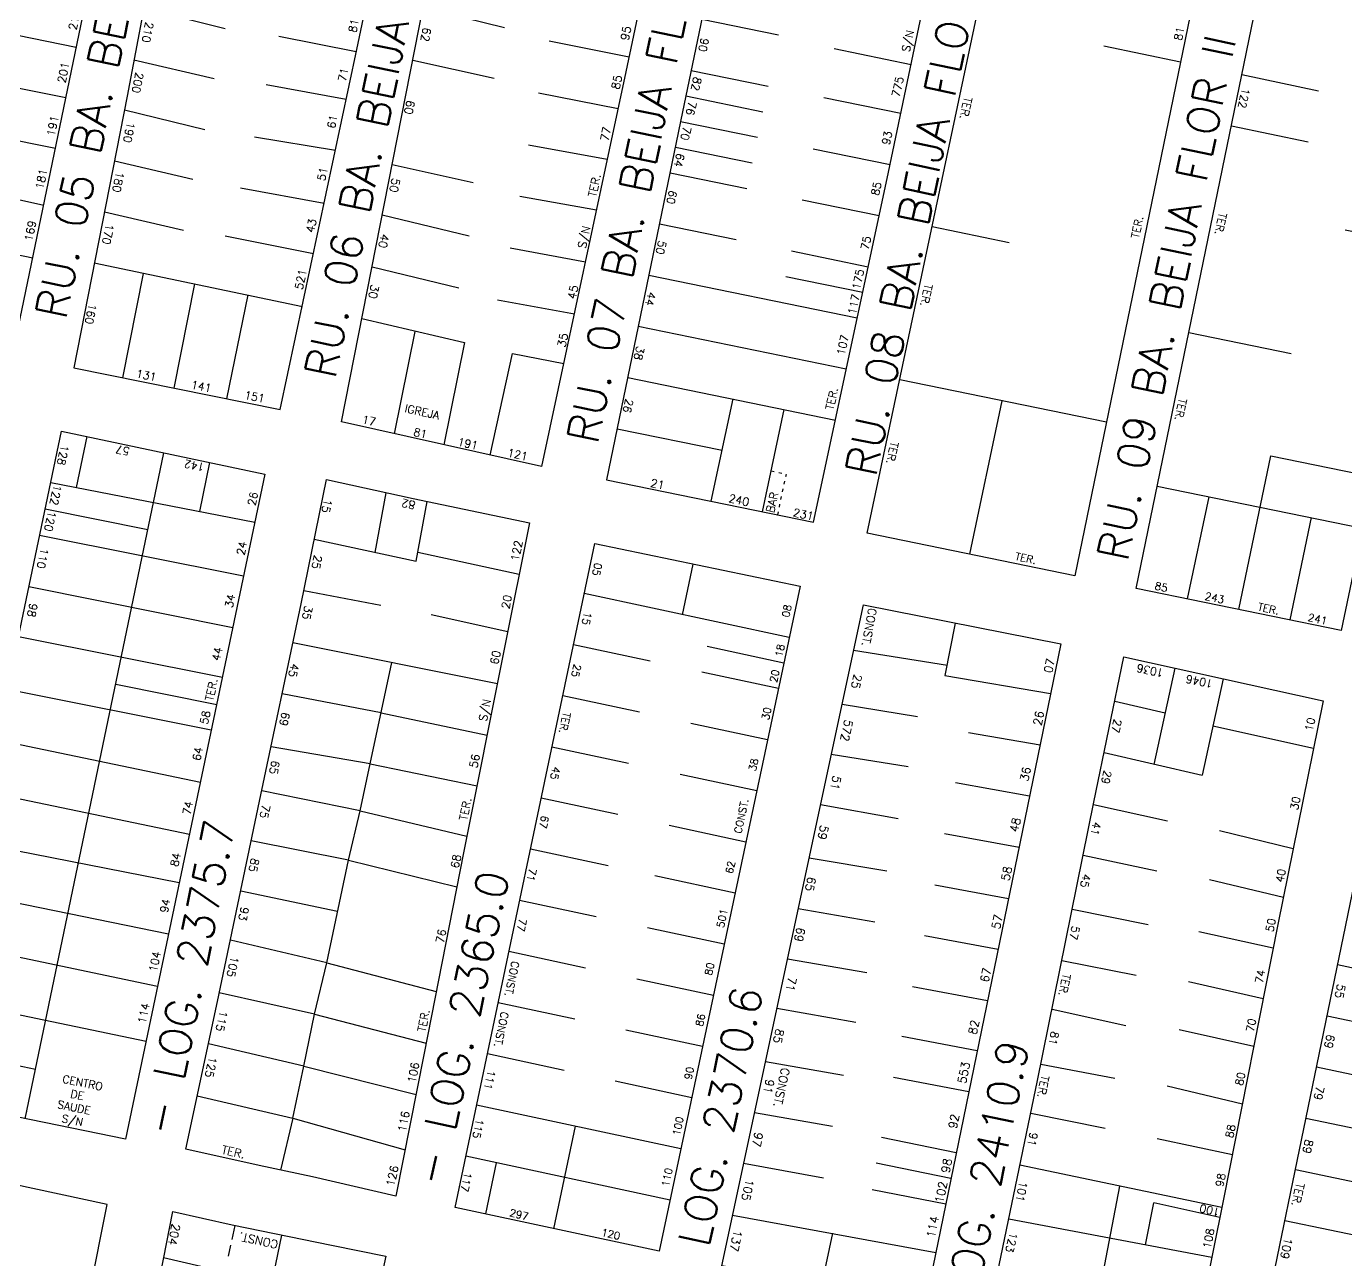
# Model space of a CAD drawing. Extents: x 714896 to 749292, y 8417558 to 8447149.
# Drawn here: x 742204.8 to 742457.3, y 8426020.5 to 8426256.5 of the extents above; entities that cross this region are included whole.
import ezdxf

# ---------------------------------------------------------------- set-up
doc = ezdxf.new("R2010")
doc.units = 0
doc.header["$MEASUREMENT"] = 0
doc.linetypes.add('ACAD_ISO03W100', pattern=[30, 12, -18])
for name, color, linetype in [('LOTE', 7, 'CONTINUOUS'), ('NUM-PORTA', 7, 'CONTINUOUS'), ('QUADRA', 6, 'CONTINUOUS'), ('TEXTO', 7, 'CONTINUOUS'), ('TEXTODERUA', 3, 'CONTINUOUS')]:
    doc.layers.add(name, color=color, linetype=linetype)
doc.styles.add('ROMANS', font='ROMANS.SHX', dxfattribs={"height": 1.5})

msp = doc.modelspace()

# ---------------------------------------------------------------- linework, layer by layer
at = {"layer": 'LOTE', "color": 7}
for p, q in [((742227.29, 8426259.94, 526.99), (742242.86, 8426256.07, 528.01)), ((742280.75, 8426260.07, 525.91), (742296.33, 8426256.25, 526.91)), ((742334.09, 8426257.84), (742348.79, 8426254.83)), ((742214.39, 8426252.45, 531.29), (742200.31, 8426255.31, 529.2)), ((742267.95, 8426251.57, 530.49), (742253.16, 8426254.55, 528.73)), ((742320.16, 8426250.6, 529.42), (742304.9, 8426253.62, 527.54)), ((742411.01, 8426252.74), (742425.69, 8426249.68)), ((742225.42, 8426250.04, 527), (742240.76, 8426246.5, 528)), ((742278.76, 8426249.99, 525.91), (742294.36, 8426246.53, 526.93)), ((742359.43, 8426252.21), (742374.12, 8426249.2)), ((742332.07, 8426248.05), (742346.76, 8426245.04)), ((742212.4, 8426242.78, 531.29), (742196.97, 8426245.9, 529.04)), ((742266.03, 8426242.49, 530.49), (742250.71, 8426245.31, 528.68)), ((742437.44, 8426247.23), (742452.12, 8426244.16)), ((742318.06, 8426240.68, 529.42), (742302.85, 8426243.68, 527.56)), ((742331.05, 8426243.15), (742345.75, 8426240.14)), ((742357.45, 8426242.85), (742372.14, 8426239.84)), ((742223.59, 8426240.51, 527), (742239, 8426236.74, 528.01)), ((742330.04, 8426238.26), (742344.73, 8426235.25)), ((742435.42, 8426237.43), (742450.11, 8426234.37)), ((742210.4, 8426233.11, 531.29), (742195.18, 8426236.17, 529)), ((742263.97, 8426232.71, 530.49), (742248.49, 8426235.29, 528.66)), ((742316, 8426230.98, 529.42), (742300.91, 8426233.71, 527.57)), ((742329.03, 8426233.36), (742343.72, 8426230.35)), ((742355.41, 8426233.06), (742370.11, 8426230.05)), ((742168.92, 8426230.76, 526.91), (742208.17, 8426222.29, 531.29)), ((742221.68, 8426230.76, 527), (742236.68, 8426227.22, 527.97)), ((742274.83, 8426230.04, 525.91), (742290.32, 8426226.62, 526.94)), ((742328.01, 8426228.46), (742342.71, 8426225.45)), ((742261.83, 8426222.58, 530.49), (742245.82, 8426225.49, 528.57)), ((742313.93, 8426221.28, 529.42), (742299.24, 8426223.93, 527.58)), ((742353.32, 8426223.28), (742368.01, 8426220.27)), ((742166.75, 8426220.32, 526.91), (742206.08, 8426212.18, 531.29)), ((742219.76, 8426220.99, 526.99), (742234.92, 8426217.47, 527.95)), ((742272.94, 8426220.41, 525.91), (742289.54, 8426216.4, 527)), ((742325.99, 8426218.67), (742340.68, 8426215.66)), ((742378.19, 8426218.18), (742392.87, 8426215.12)), ((742457.18, 8426217.57), (742471.86, 8426214.51)), ((742259.78, 8426212.92, 530.49), (742242.91, 8426216.35, 528.44)), ((742311.82, 8426211.34, 529.42), (742297.44, 8426214.06, 527.56)), ((742351.23, 8426213.5), (742365.92, 8426210.49)), ((742217.84, 8426211.23, 526.99), (742257.67, 8426202.9, 530.49)), ((742270.99, 8426210.49, 525.91), (742287.59, 8426206.47, 527)), ((742227.18, 8426209.2, 528.1), (742223.24, 8426189.23, 527.16)), ((742236.98, 8426207.23, 528.1), (742233.04, 8426187.25, 527.16)), ((742323.96, 8426208.88), (742363.83, 8426200.71)), ((742350.18, 8426208.61), (742364.88, 8426205.6)), ((742247.23, 8426205.09, 528.83), (742243.14, 8426185.22, 527.16)), ((742309.72, 8426201.41, 529.42), (742295.02, 8426204.09, 527.46)), ((742269.04, 8426200.58, 525.91), (742288.65, 8426195.96, 527.05)), ((742279.15, 8426198.1, 526.55), (742275.21, 8426178.54, 526.1)), ((742321.93, 8426199.09), (742361.74, 8426190.93)), ((742427.3, 8426197.91), (742446.89, 8426193.9)), ((742288.65, 8426195.96, 527.05), (742284.72, 8426176.42, 526.1)), ((742293.57, 8426174.45, 526.1), (742297.83, 8426193.87, 527.74)), ((742297.83, 8426193.87, 527.74), (742307.7, 8426191.94, 529.42)), ((742319.9, 8426189.3), (742359.65, 8426181.15)), ((742411.51, 8426180.73), (742371.97, 8426188.83)), ((742335.88, 8426165.61), (742340.06, 8426185.19)), ((742385.35, 8426155.47), (742391.56, 8426184.82)), ((742345.67, 8426163.6), (742349.86, 8426183.19)), ((742317.88, 8426179.5), (742337.97, 8426175.39)), ((742214.46, 8426168.25, 530.95), (742216.49, 8426178.01, 530.92)), ((742204.63, 8426047.49, 531.4), (742231.16, 8426174.89, 530.92)), ((742436.85, 8426144.91), (742443, 8426174.28)), ((742443, 8426174.28), (742462.59, 8426170.27)), ((742238.01, 8426163.65, 530.95), (742239.97, 8426173.04, 530.92)), ((742209.49, 8426169.22, 531.4), (742248.55, 8426161.59, 533.15)), ((742271.59, 8426155.82, 531.64), (742273.69, 8426167.24, 530.97)), ((742421.25, 8426168.52), (742460.54, 8426160.48)), ((742427.05, 8426146.92), (742431.15, 8426166.49)), ((742208.43, 8426164.15, 531.4), (742228.11, 8426160.22, 532.29)), ((742279.41, 8426154.13, 531.65), (742281.52, 8426165.59, 530.97)), ((742446.64, 8426142.91), (742450.75, 8426162.48)), ((742207.37, 8426159.11, 531.4), (742246.4, 8426151.32, 533.15)), ((742330.41, 8426143.92, 532.03), (742332.44, 8426153.6, 532.24)), ((742205.31, 8426149.28, 531.4), (742244.34, 8426141.49, 533.15)), ((742257.91, 8426148.55, 530.97), (742272.65, 8426145.73, 531.01)), ((742296.95, 8426140.63, 531.96), (742282.31, 8426143.9, 531.17)), ((742382.57, 8426142.3, 526.32), (742380.58, 8426132.27, 528)), ((742203.32, 8426139.76, 531.4), (742242.34, 8426131.97, 533.15)), ((742255.83, 8426138.58, 530.97), (742294.99, 8426130.78, 531.96)), ((742381.11, 8426134.2, 527.83), (742363.13, 8426137.04, 527.24)), ((742270.61, 8426115.36, 531.22), (742274.8, 8426134.8, 531.17)), ((742424.62, 8426133.71), (742420.61, 8426115.26, 1.69)), ((742380.58, 8426132.27, 528), (742400.84, 8426128.82, 531.71)), ((742433.85, 8426131.67, 525.69), (742429.85, 8426113.22, 527.39)), ((742201.2, 8426129.65, 531.4), (742240.22, 8426121.86, 533.15)), ((742221.94, 8426130.61, 532.29), (742241.26, 8426126.75, 533.15)), ((742272.72, 8426125.14, 531.2), (742253.78, 8426128.77, 530.97)), ((742375.35, 8426124.36, 528.26), (742360.92, 8426126.74, 527.24)), ((742413.1, 8426127.36, 526.22), (742422.75, 8426125.12, 526.82)), ((742272.72, 8426125.14, 531.2), (742293, 8426120.84, 531.96)), ((742385.1, 8426121.39, 529.05), (742398.81, 8426118.99, 531.71)), ((742451.15, 8426118.32, 531.68), (742431.88, 8426122.59, 1060.89)), ((742199.17, 8426119.98, 531.4), (742238.13, 8426111.88, 533.15)), ((742270.61, 8426115.36, 531.22), (742251.66, 8426118.65, 530.97)), ((742373.56, 8426114.83, 528.52), (742358.86, 8426117.14, 527.24)), ((742411.08, 8426117.56, 526.22), (742429.85, 8426113.22, 527.39)), ((742268.68, 8426106.38, 531.24), (742270.61, 8426115.36, 531.22)), ((742270.61, 8426115.36, 531.22), (742291.07, 8426111.17, 531.96)), ((742382.61, 8426111.82, 529.32), (742396.82, 8426109.29, 531.71)), ((742197.08, 8426110.01, 531.4), (742236.04, 8426101.91, 533.15)), ((742268.68, 8426106.38, 531.24), (742249.89, 8426110.23, 530.97)), ((742266.5, 8426096.94, 531.25), (742268.68, 8426106.38, 531.24)), ((742268.68, 8426106.38, 531.24), (742289.15, 8426101.56, 531.95)), ((742371.68, 8426104.89, 528.7), (742356.8, 8426107.53, 527.24)), ((742409.03, 8426107.6, 526.22), (742423.17, 8426104.51, 527.15)), ((742380.5, 8426102.04, 529.5), (742394.8, 8426099.46, 531.71)), ((742447.27, 8426099.15, 531.67), (742433.17, 8426102.57, 528.16)), ((742195.05, 8426100.33, 531.4), (742234.1, 8426092.68, 533.15)), ((742266.5, 8426096.94, 531.25), (742247.87, 8426100.63, 530.97)), ((742262.31, 8426077.29, 531.25), (742266.5, 8426096.94, 531.25)), ((742266.5, 8426096.94, 531.25), (742287.23, 8426091.88, 531.96)), ((742369.49, 8426094.85, 528.82), (742354.62, 8426097.36, 527.24)), ((742407.07, 8426097.92, 526.22), (742421.18, 8426094.94, 527.18)), ((742193.06, 8426090.81, 531.4), (742232.05, 8426082.87, 533.15)), ((742264.39, 8426087.12, 531.25), (742245.86, 8426091.05, 530.97)), ((742378.65, 8426092.21, 529.66), (742392.78, 8426089.63, 531.71)), ((742445.37, 8426089.8, 531.66), (742431.23, 8426093.18, 528.25)), ((742367.22, 8426085.11, 528.9), (742352.54, 8426087.62, 527.24)), ((742404.98, 8426087.6, 526.22), (742419.5, 8426084.68, 527.2)), ((742443.43, 8426080.11, 531.67), (742429.19, 8426083.27, 528.27)), ((742191, 8426081, 531.4), (742229.95, 8426072.88, 533.15)), ((742262.31, 8426077.29, 531.25), (742243.88, 8426081.66, 530.97)), ((742376.69, 8426082.55, 529.77), (742390.78, 8426079.93, 531.71)), ((742259.98, 8426067.51, 531.24), (742262.31, 8426077.29, 531.25)), ((742262.31, 8426077.29, 531.25), (742283.28, 8426071.83, 531.96)), ((742365.66, 8426075.39, 529.03), (742350.48, 8426078.02, 527.24)), ((742402.99, 8426077.73, 526.22), (742417.2, 8426074.94, 527.12)), ((742480.75, 8426071.65), (742455.76, 8426076.92)), ((742441.52, 8426070.45, 531.67), (742427.23, 8426073.71, 528.23)), ((742259.98, 8426067.51, 531.24), (742241.75, 8426071.57, 530.97)), ((742374.43, 8426072.79, 529.85), (742388.76, 8426070.1, 531.71)), ((742188.79, 8426070.43, 531.4), (742227.74, 8426062.32, 533.15)), ((742363.59, 8426065.9, 529.13), (742348.45, 8426068.56, 527.24)), ((742401.1, 8426068.43, 526.22), (742415.21, 8426065.32, 527.03)), ((742257.9, 8426057.57, 531.21), (742259.98, 8426067.51, 531.24)), ((742259.98, 8426067.51, 531.24), (742281.34, 8426061.96, 531.96)), ((742478.65, 8426061.87), (742453.74, 8426067.12)), ((742372.37, 8426063.28, 529.93), (742386.8, 8426060.54, 531.71)), ((742439.7, 8426061.28, 531.68), (742425.4, 8426064.49, 528.15)), ((742186.82, 8426061.06, 531.4), (742206.6, 8426056.96, 531.8)), ((742257.9, 8426057.57, 531.21), (742239.67, 8426061.84, 530.97)), ((742361.23, 8426055.74, 529.23), (742346.27, 8426058.4, 527.24)), ((742255.8, 8426047.61, 531.16), (742257.9, 8426057.57, 531.21)), ((742257.9, 8426057.57, 531.21), (742279.4, 8426052.15, 531.96)), ((742370.76, 8426055.45, 529.93), (742385.18, 8426052.71, 531.71)), ((742398.97, 8426057.92, 526.22), (742413.12, 8426055.24, 526.88)), ((742476.56, 8426052.1), (742451.72, 8426057.33)), ((742437.53, 8426050.29, 531.69), (742423.13, 8426053.74, 527.97)), ((742237.52, 8426051.84, 530.97), (742255.8, 8426047.61, 531.16)), ((742204.94, 8426048.97, 531.51), (742204.97, 8426048.96, 531.51)), ((742359.09, 8426045.98, 529.39), (742344.18, 8426048.65, 527.24)), ((742397.04, 8426048.53, 526.22), (742411.24, 8426045.68, 526.66)), ((742255.8, 8426047.61, 531.16), (742253.47, 8426037.67, 530.97)), ((742255.8, 8426047.61, 531.16), (742277.3, 8426041.57, 531.96)), ((742305.8, 8426026.43, 529.49), (742309.91, 8426046.05, 529.92)), ((742474.46, 8426042.32), (742449.7, 8426047.54)), ((742368.44, 8426043.94, 530.16), (742382.78, 8426041.02, 531.71)), ((742435.61, 8426040.59, 531.7), (742421.19, 8426043.65, 527.74)), ((742292.74, 8426029.27), (742294.79, 8426039.06, 0.21)), ((742357.35, 8426036.13, 529.66), (742342.09, 8426038.92, 527.24)), ((742367.44, 8426039.04, 530.16), (742381.77, 8426036.12, 531.71)), ((742433.61, 8426030.53, 531.69), (742394.97, 8426038.58, 526.21)), ((742472.37, 8426032.54), (742447.68, 8426037.74)), ((742366.69, 8426033.93, 530.36), (742380.76, 8426031.18, 531.71)), ((742408.44, 8426005.29, 520.32), (742414.05, 8426034.61, 528.94)), ((742419.02, 8426023.35, 526.02), (742420.56, 8426031.38, 528.38)), ((742433.22, 8426028.57, 531.69), (742420.56, 8426031.38, 527.89)), ((742339.98, 8426029.04, 527.24), (742378.85, 8426021.92, 531.71)), ((742431.7, 8426020.97, 531.69), (742392.83, 8426028.27, 526.21)), ((742470.29, 8426022.81), (742445.65, 8426027.95)), ((742244.2, 8426024.38, 533.04), (742244.78, 8426027.05, 532.41)), ((742251.84, 8426016, 533.19), (742253.71, 8426025.22, 532.38)), ((742357.08, 8426015.7, 531.69), (742359.16, 8426025.61, 530.39)), ((742243.52, 8426021.23, 533.49), (742243.97, 8426023.33, 533.22)), ((742231.11, 8426020.95, 536.47), (742271.56, 8426011.6, 532))]:
    msp.add_line(p, q, dxfattribs=at)
at = {"layer": 'LOTE', "color": 7, "linetype": 'ACAD_ISO03W100', "ltscale": 0.05}
for p in [(742347.34, 8426171.42), (742348.61, 8426163)]:
    msp.add_line(p, (742350.28, 8426170.82), dxfattribs=at)
at = {"layer": 'LOTE', "color": 7, "linetype": 'CONTINUOUS', "flags": 128}
for points in [[(742259.94, 8426158.34), (742279.41, 8426154.13)], [(742279.73, 8426155.86), (742299.14, 8426151.67)]]:
    msp.add_lwpolyline(points, dxfattribs=at)
at = {"layer": 'LOTE', "color": 7}
for points in [[(742350.8, 8426139.56), (742311.59, 8426147.96)], [(742324.2, 8426135.03), (742309.53, 8426138.17)], [(742349.77, 8426134.66), (742335.1, 8426137.81)], [(742348.73, 8426129.77), (742334.06, 8426132.91)], [(742322.14, 8426125.24), (742307.47, 8426128.38)], [(742346.66, 8426119.99), (742331.99, 8426123.13)], [(742320.08, 8426115.46), (742305.41, 8426118.6)], [(742344.59, 8426110.21), (742329.92, 8426113.35)], [(742318.02, 8426105.67), (742303.35, 8426108.81)], [(742342.51, 8426100.42), (742327.85, 8426103.57)], [(742316.16, 8426095.84), (742301.29, 8426099.03)], [(742340.44, 8426090.64), (742325.09, 8426093.93)], [(742313.9, 8426086.1), (742299.23, 8426089.24)], [(742338.37, 8426080.86), (742323.7, 8426084)], [(742311.84, 8426076.31), (742297.17, 8426079.46)], [(742336.3, 8426071.07), (742321.63, 8426074.22)], [(742309.78, 8426066.53), (742295.11, 8426069.67)], [(742334.23, 8426061.29), (742319.56, 8426064.43)], [(742307.72, 8426056.74), (742293.05, 8426059.89)], [(742332.15, 8426051.51), (742317.49, 8426054.65)], [(742330.08, 8426041.73), (742290.99, 8426050.1)], [(742328.01, 8426031.94), (742288.93, 8426040.31)]]:
    msp.add_lwpolyline(points, dxfattribs=at)
at = {"layer": 'QUADRA', "color": 6}
for points in [[(742162.73, 8426201), (742193.55, 8426349.27), (742232.66, 8426340.95), (742202.13, 8426193.48), (742162.73, 8426201)], [(742224.11, 8426243.14), (742213.89, 8426191.11), (742253.38, 8426183.15), (742268.05, 8426252.05), (742284.46, 8426329.9), (742242.44, 8426338.87), (742228.9, 8426268.44), (742224.11, 8426243.14)], [(742333.26, 8426312.79), (742319.56, 8426247.76), (742303.41, 8426172.26), (742265.15, 8426180.78), (742279.93, 8426255.94), (742292.71, 8426320.33), (742294.24, 8426327.81), (742334.75, 8426319.5)], [(742330.04, 8426238.26), (742315.85, 8426169.71), (742355.47, 8426161.59), (742369.53, 8426227.37), (742386.66, 8426308.9), (742346.4, 8426317.3), (742340.32, 8426287.92), (742330.04, 8426238.26)], [(742365.75, 8426159.49), (742396.94, 8426306.75), (742435.76, 8426298.65), (742405.47, 8426151.35), (742365.75, 8426159.49)], [(742417.22, 8426148.93), (742447.51, 8426296.2), (742487.24, 8426287.91), (742456.44, 8426140.9), (742417.22, 8426148.93)], [(742184.83, 8426051.53), (742211.55, 8426179.04), (742250.48, 8426170.81), (742223.83, 8426043.57), (742184.83, 8426051.53)], [(742249.41, 8426038.53), (742235.35, 8426041.7), (742241.4, 8426069.91), (742249.48, 8426108.23), (742257.39, 8426145.99), (742262.29, 8426169.76), (742278.83, 8426166.15), (742301.1, 8426161.5), (742296.29, 8426137.29), (742288.51, 8426098.36), (742280.96, 8426060.03), (742275.54, 8426032.69), (742259.61, 8426036.36), (742249.41, 8426038.53)], [(742352.88, 8426149.38), (742325.94, 8426022.16), (742286.87, 8426030.53), (742313.6, 8426157.52), (742352.88, 8426149.38)], [(742337.89, 8426019.32), (742365, 8426145.8), (742402.79, 8426138.33), (742376.8, 8426011.94), (742337.89, 8426019.32)], [(742414.97, 8426003.95), (742388.9, 8426009.36), (742398.34, 8426054.82), (742409.12, 8426108.05), (742414.85, 8426135.86), (742438.82, 8426130.58), (742452.99, 8426127.43), (742444.33, 8426084.67), (742433.93, 8426032.09), (742427.73, 8426001.36), (742414.97, 8426003.95)], [(742080.66, 8426061.12), (742056.21, 8425942.84), (742196.88, 8425913.91), (742220.29, 8426031.06)], [(742210.36, 8425860.11), (742199.5, 8425862.61), (742203.14, 8425881.33), (742208.28, 8425907.12), (742213.24, 8425931.99), (742218.63, 8425958.63), (742223.21, 8425981.82), (742231.05, 8426020.65), (742232.85, 8426029.76), (742244.21, 8426027.17), (742263.2, 8426023.29), (742273.63, 8426021.17), (742269.55, 8426002.3), (742265.57, 8425984.63), (742263.85, 8425976.51), (742258.29, 8425950.36), (742249.52, 8425909.6), (742243.95, 8425883.17), (742238.03, 8425855.11), (742237.85, 8425854.27), (742227.1, 8425856.66), (742210.36, 8425860.11), (742210.36, 8425860.11)]]:
    msp.add_lwpolyline(points, close=True, dxfattribs=at)
at = {"layer": 'QUADRA', "color": 6, "linetype": 'CONTINUOUS'}
msp.add_lwpolyline([(742439.59, 8425998.57), (742465.77, 8426125.36), (742491.19, 8426120.43), (742464.01, 8425993.5), (742439.59, 8425998.57)], close=True, dxfattribs=at)

# ---------------------------------------------------------------- texts
at = {"layer": 'NUM-PORTA', "color": 7, "style": 'ROMANS'}
for s, height, rotation, p in [('211', 1.546, 78.446, (742214.39, 8426255.64)), ('81', 1.528, 78.1407, (742267.94, 8426255.17)), ('210', 1.539, 258.9195, (742227.68, 8426257.41)), ('62', 1.583, 258.7644, (742280.78, 8426256.38)), ('95', 1.581, 78.1803, (742320.05, 8426253.67)), ('81', 1.527, 78.097, (742425.91, 8426253.64)), ('90', 1.538, 257.1363, (742333.98, 8426254.35)), ('201', 1.546, 78.446, (742212.27, 8426245.52)), ('200', 1.538, 258.9225, (742225.78, 8426247.75)), ('71', 1.528, 78.1407, (742265.96, 8426245.81)), ('85', 1.581, 78.1803, (742318.3, 8426244.3)), ('82', 1.537, 257.1539, (742332.57, 8426246.91, -524.32)), ('122', 1.5, 257.9493, (742437.5, 8426244.75)), ('60', 1.583, 258.7715, (742277.63, 8426242.46)), ('76', 1.537, 257.1539, (742331.6, 8426242.22, -524.32)), ('191', 1.545, 78.4469, (742210.22, 8426235.34)), ('190', 1.538, 258.9099, (742224.12, 8426238.26)), ('61', 1.528, 78.1453, (742263.86, 8426236.81)), ('77', 1.581, 78.1803, (742316.18, 8426234.38)), ('70', 1.537, 257.1539, (742330.58, 8426237.43, -524.32)), ('64', 1.537, 257.1539, (742329.3, 8426232.31, -524.32)), ('181', 1.545, 78.4469, (742208.06, 8426225.16)), ('180', 1.538, 258.9242, (742222.03, 8426228.76)), ('51', 1.528, 78.1454, (742261.96, 8426226.8)), ('50', 1.582, 258.7631, (742274.81, 8426227.54)), ('60', 1.537, 257.1539, (742327.88, 8426225.22)), ('43', 1.528, 78.1454, (742259.85, 8426216.89)), ('169', 1.544, 78.4461, (742205.96, 8426215.25)), ('170', 1.538, 258.9201, (742220.07, 8426218.79)), ('S/N', 1.58, 77.8778, (742311.87, 8426213.85)), ('40', 1.582, 258.7585, (742272.71, 8426216.89, -525.91)), ('50', 1.537, 257.1557, (742325.83, 8426215.61)), ('75', 1.523, 77.7101, (742365.95, 8426213.6)), ('521', 1.527, 78.143, (742257.67, 8426205.99)), ('175', 1.523, 77.7101, (742364.32, 8426206)), ('30', 1.582, 258.7585, (742270.81, 8426207.2, -525.91)), ('45', 1.58, 77.8764, (742309.92, 8426204.13)), ('44', 1.538, 257.1622, (742323.79, 8426205.77)), ('117', 1.523, 77.7164, (742363.51, 8426201.2)), ('160', 1.538, 258.9201, (742216.78, 8426203.53)), ('35', 1.58, 77.875, (742307.97, 8426194.95)), ('107', 1.523, 77.7061, (742361.39, 8426193.42)), ('38', 1.538, 257.1622, (742321.64, 8426195.39)), ('131', 1.523, 348.6856, (742225.72, 8426189.35)), ('141', 1.523, 348.6856, (742236.25, 8426187.23)), ('151', 1.523, 348.6936, (742246.44, 8426185.24)), ('26', 1.538, 257.1622, (742319.52, 8426185.31)), ('17', 1.53, 347.6682, (742268.94, 8426180.57)), ('81', 1.523, 347.5208, (742278.8, 8426178.18)), ('191', 1.522, 347.492, (742287.24, 8426176.32)), ('128', 1.516, 258.1287, (742211.5, 8426176.5)), ('57', 1.516, 168.4009, (742224.7, 8426175.84)), ('121', 1.524, 347.4985, (742296.76, 8426174.23)), ('142', 1.516, 168.4009, (742239.04, 8426172.81)), ('21', 1.551, 347.6504, (742324.15, 8426168.42)), ('122', 1.523, 258.1536, (742210.11, 8426168.88)), ('26', 1.523, 78.1346, (742248.64, 8426164.66)), ('240', 1.547, 347.5508, (742339.1, 8426165.5)), ('15', 1.535, 257.9341, (742261.85, 8426166.15)), ('82', 1.535, 167.9341, (742279.4, 8426165.54)), ('231', 1.547, 347.5508, (742351.42, 8426162.78)), ('120', 1.523, 258.1536, (742209.05, 8426163.86)), ('24', 1.525, 78.1446, (742246.53, 8426155.2)), ('122', 1.546, 78.503, (742299.01, 8426154.05)), ('110', 1.523, 258.1536, (742207.62, 8426156.74)), ('25', 1.54, 258.1051, (742259.94, 8426155.42)), ('05', 1.449, 258.0838, (742313.61, 8426153.94)), ('85', 1.453, 347.7437, (742420.64, 8426148.78)), ('34', 1.525, 78.1467, (742244.29, 8426145.12)), ('20', 1.548, 78.61, (742297.22, 8426144.93)), ('243', 1.453, 347.7437, (742430.23, 8426146.82)), ('98', 1.525, 258.1614, (742205.51, 8426146.19)), ('35', 1.54, 258.1051, (742258.12, 8426145.73)), ('15', 1.45, 258.1233, (742311.62, 8426144.54)), ('08', 1.415, 78.0717, (742350.78, 8426143.3)), ('241', 1.454, 347.8129, (742449.94, 8426142.75)), ('44', 1.525, 78.1445, (742241.83, 8426134.97)), ('60', 1.548, 78.61, (742295.1, 8426134.29)), ('18', 1.413, 78.0759, (742349.47, 8426135.74)), ('45', 1.54, 258.1051, (742255.51, 8426134.71)), ('25', 1.45, 258.1357, (742309.61, 8426134.56)), ('07', 1.615, 78.5073, (742401.09, 8426132.63)), ('1036', 1.52, 168.28, (742422.58, 8426133.45)), ('20', 1.413, 78.0759, (742348.44, 8426130.85)), ('1046', 1.52, 168.28, (742432, 8426131.37)), ('S/N', 1.549, 78.6506, (742292.9, 8426123.42)), ('58', 1.525, 78.1445, (742239.54, 8426122.82)), ('69', 1.541, 258.1289, (742253.77, 8426125.39)), ('30', 1.413, 78.0759, (742346.91, 8426123.67)), ('572', 1.607, 258.0029, (742361.43, 8426123.94)), ('26', 1.615, 78.5073, (742399.03, 8426122.61)), ('27', 1.52, 258.28, (742412.97, 8426124.04)), ('10', 1.5, 78.3497, (742450.96, 8426121.53)), ('64', 1.526, 78.1494, (742238.09, 8426115.86)), ('56', 1.549, 78.6506, (742291.11, 8426114.48)), ('38', 1.412, 78.0919, (742344.42, 8426113.88)), ('65', 1.541, 258.1289, (742251.83, 8426116.14)), ('45', 1.45, 258.1535, (742305.58, 8426114.97)), ('36', 1.608, 77.9512, (742396.51, 8426111.9)), ('29', 1.522, 258.372, (742411.03, 8426114.23)), ('51', 1.607, 257.9807, (742359.22, 8426113.25)), ('30', 1.503, 78.5937, (742448.15, 8426106.44)), ('74', 1.526, 78.1492, (742236.2, 8426105.48)), ('75', 1.541, 258.1305, (742250, 8426107.71)), ('67', 1.451, 258.152, (742303.42, 8426105.61)), ('59', 1.608, 257.9459, (742356.8, 8426103.76)), ('48', 1.62, 78.4069, (742394.59, 8426102.18)), ('41', 1.522, 258.395, (742408.97, 8426104.41)), ('84', 1.526, 78.1492, (742233.86, 8426095.6)), ('85', 1.541, 258.1235, (742247.89, 8426097.45, -530.97)), ('68', 1.55, 78.6839, (742287.53, 8426095.28)), ('62', 1.413, 78.1229, (742339.98, 8426094.25)), ('71', 1.451, 258.152, (742301.05, 8426095.51)), ('65', 1.609, 257.9226, (742354.39, 8426093.9)), ('58', 1.621, 78.394, (742392.92, 8426092.87)), ('45', 1.522, 258.402, (742407.01, 8426094.43)), ('40', 1.503, 78.621, (742445.34, 8426092.6)), ('94', 1.526, 78.1469, (742231.87, 8426086.79)), ('93', 1.541, 258.1235, (742245.93, 8426088.13, -530.97)), ('501', 1.413, 78.1537, (742338.29, 8426083.92)), ('57', 1.621, 78.3896, (742391.1, 8426083.64)), ('76', 1.55, 78.6839, (742284.68, 8426080.97)), ('77', 1.451, 258.1627, (742299.18, 8426085.92)), ('69', 1.609, 257.9226, (742352.31, 8426084.22)), ('57', 1.523, 258.4108, (742404.92, 8426084.48)), ('50', 1.503, 78.6299, (742443.42, 8426083.13)), ('104', 1.526, 78.1451, (742229.77, 8426075.45)), ('105', 1.541, 258.1075, (742243.98, 8426078.64)), ('80', 1.412, 78.1411, (742336, 8426074.81)), ('67', 1.621, 78.3895, (742388.92, 8426073.46)), ('74', 1.503, 78.6359, (742441.43, 8426073.29)), ('71', 1.609, 257.9384, (742350.67, 8426074.75)), ('55', 1.587, 258.0991, (742455.74, 8426073.36)), ('114', 1.526, 78.1451, (742227.64, 8426065.57)), ('115', 1.542, 258.08, (742241.87, 8426068.25)), ('86', 1.413, 78.2359, (742334.26, 8426065.04)), ('82', 1.62, 78.3919, (742386.64, 8426063.48)), ('70', 1.504, 78.6467, (742439.68, 8426063.96)), ('85', 1.608, 257.9512, (742348.28, 8426064.8)), ('81', 1.522, 258.4176, (742400.95, 8426064.32)), ('69', 1.587, 258.0986, (742453.69, 8426063.76)), ('125', 1.542, 258.0642, (742239.81, 8426059.44)), ('106', 1.551, 78.6151, (742279.26, 8426054.21)), ('553', 1.62, 78.3927, (742384.6, 8426054.1)), ('90', 1.413, 78.2359, (742332.11, 8426054.89)), ('80', 1.504, 78.6491, (742437.6, 8426053.71)), ('91', 1.609, 257.9354, (742346.41, 8426055.19)), ('79', 1.587, 258.0977, (742451.69, 8426053.89)), ('S/N', 1.497, 348.4796, (742211.48, 8426046.87)), ('116', 1.551, 78.6151, (742277.41, 8426044.87)), ('92', 1.62, 78.3927, (742382.83, 8426045.48)), ('115', 1.449, 258.3104, (742290.95, 8426047.54)), ('100', 1.412, 78.2916, (742329.87, 8426044.16)), ('88', 1.504, 78.6564, (742435.72, 8426043.71)), ('97', 1.608, 257.9398, (742344.25, 8426045.02)), ('91', 1.523, 258.4263, (742396.89, 8426044.98)), ('89', 1.587, 258.0977, (742449.57, 8426043.66)), ('126', 1.564, 77.556, (742275.21, 8426034.43)), ('110', 1.412, 78.2916, (742327.76, 8426034.37)), ('98', 1.62, 78.3902, (742381.44, 8426036.99)), ('117', 1.449, 258.3104, (742288.66, 8426037.36)), ('105', 1.608, 257.9512, (742342.52, 8426036.04)), ('102', 1.62, 78.3902, (742380.26, 8426031.22)), ('98', 1.504, 78.6573, (742433.83, 8426034.36)), ('101', 1.523, 258.4305, (742394.92, 8426035.62)), ('100', 1.504, 167.3333, (742433.31, 8426030.31)), ('297', 1.418, 347.2294, (742297.17, 8426028.86)), ('114', 1.619, 78.3986, (742378.65, 8426024.58)), ('204', 1.596, 258.4547, (742232.74, 8426027.5)), ('120', 1.417, 347.418, (742314.74, 8426025.11)), ('137', 1.606, 257.983, (742340.26, 8426026.32)), ('123', 1.506, 256.3185, (742393.08, 8426025.87)), ('108', 1.504, 78.659, (742431.42, 8426022.55)), ('109', 1.588, 258.0965, (742445.6, 8426024.84))]:
    msp.add_text(s, height=height, rotation=rotation, dxfattribs=at).set_placement(p)
at = {"layer": 'NUM-PORTA', "style": 'ROMANS'}
for s, height, rotation, p in [('S/N', 1.523, 77.6814, (742373.82, 8426251.46)), ('775', 1.523, 77.6886, (742371.91, 8426242.82)), ('93', 1.523, 77.6886, (742369.99, 8426233.69)), ('85', 1.523, 77.6886, (742367.94, 8426223.97)), ('25', 1.605, 258.0619, (742363.21, 8426132.64)), ('111', 1.451, 258.1399, (742293.17, 8426056.88))]:
    msp.add_text(s, height=height, rotation=rotation, dxfattribs=at).set_placement(p)
at = {"layer": 'TEXTO', "style": 'ROMANS'}
for s, height, rotation, p in [('TER.', 1.531, 257.7561, (742384.33, 8426243.07)), ('TER.', 1.58, 77.879, (742313.84, 8426223.68)), ('TER.', 1.528, 78.0885, (742417.7, 8426215.79)), ('TER.', 1.508, 258.4463, (742433.07, 8426220.9)), ('TER.', 1.531, 257.7561, (742376.77, 8426207.28)), ('TER.', 1.523, 77.7087, (742359.25, 8426182.97)), ('TER.', 1.508, 258.4463, (742425.42, 8426185.38)), ('TER.', 1.527, 257.8094, (742370.26, 8426177.11)), ('BAR', 1.55, 77.0432, (742347.86, 8426163.28)), ('TER.', 1.42, 347.7161, (742393.97, 8426154.44)), ('CONST.', 1.559, 259.4723, (742366.02, 8426145.3)), ('TER.', 1.453, 347.7458, (742440.37, 8426144.78)), ('TER.', 1.526, 78.1498, (742240.56, 8426127.32, -533.15)), ('TER.', 1.451, 258.1399, (742307.58, 8426125.36)), ('TER.', 1.549, 78.6613, (742289.16, 8426104.44)), ('CONST.', 1.413, 78.1137, (742341.64, 8426101.94)), ('CONST.', 1.45, 258.1948, (742297.75, 8426077.76)), ('TER.', 1.522, 258.4125, (742403.19, 8426075.34)), ('TER.', 1.55, 78.641, (742281.18, 8426063.97)), ('CONST.', 1.45, 258.2181, (742295.71, 8426068.08)), ('CENTRO', 1.506, 348.5677, (742211.63, 8426054.41)), ('CONST.', 1.606, 258.0276, (742349.34, 8426057.35)), ('TER.', 1.523, 258.4222, (742399.1, 8426055.87)), ('  DE', 1.503, 348.5379, (742211.15, 8426051.98)), ('SAUDE', 1.498, 348.4928, (742210.67, 8426049.55)), ('TER.', 1.594, 347.4655, (742242.08, 8426040.85)), ('CONST.', 1.6, 167.3817, (742253.14, 8426024.15))]:
    msp.add_text(s, height=height, rotation=rotation, dxfattribs=at).set_placement(p)
at = {"layer": 'TEXTO', "color": 7, "style": 'ROMANS'}
for s, height, rotation, p in [('IGREJA', 1.523, 347.5208, (742277.11, 8426182.7, -0.65)), ('TER.', 1.587, 258.0977, (742447.85, 8426035.32))]:
    msp.add_text(s, height=height, rotation=rotation, dxfattribs=at).set_placement(p)
at = {"layer": 'TEXTODERUA', "style": 'ROMANS'}
for s, rotation, p in [('RU. 05 BA. BEIJA FLOR II - ', 78.2739, (742212.36, 8426200.15)), ('RU. 06 BA. BEIJA FLOR II - ', 78.2739, (742263.88, 8426188.8)), ('RU. 07 BA. BEIJA FLOR II -', 78.2739, (742314.12, 8426176.3)), ('RU. 08 BA. BEIJA FLOR II - ', 78.2739, (742367.37, 8426170.07)), ('RU. 09 BA. BEIJA FLOR II - ', 78.2739, (742415.55, 8426153.82)), ('- LOG. 2375.7', 78.61, (742232.79, 8426043.92)), ('- LOG. 2365.0  ', 77.9619, (742284.56, 8426034.27)), ('LOG. 2370.6 ', 77.9619, (742335.37, 8426022.7)), ('LOG. 2410.9     ', 78.2919, (742386.58, 8426012.4))]:
    msp.add_text(s, height=6, rotation=rotation, dxfattribs=at).set_placement(p)

doc.saveas('drawing.dxf')
